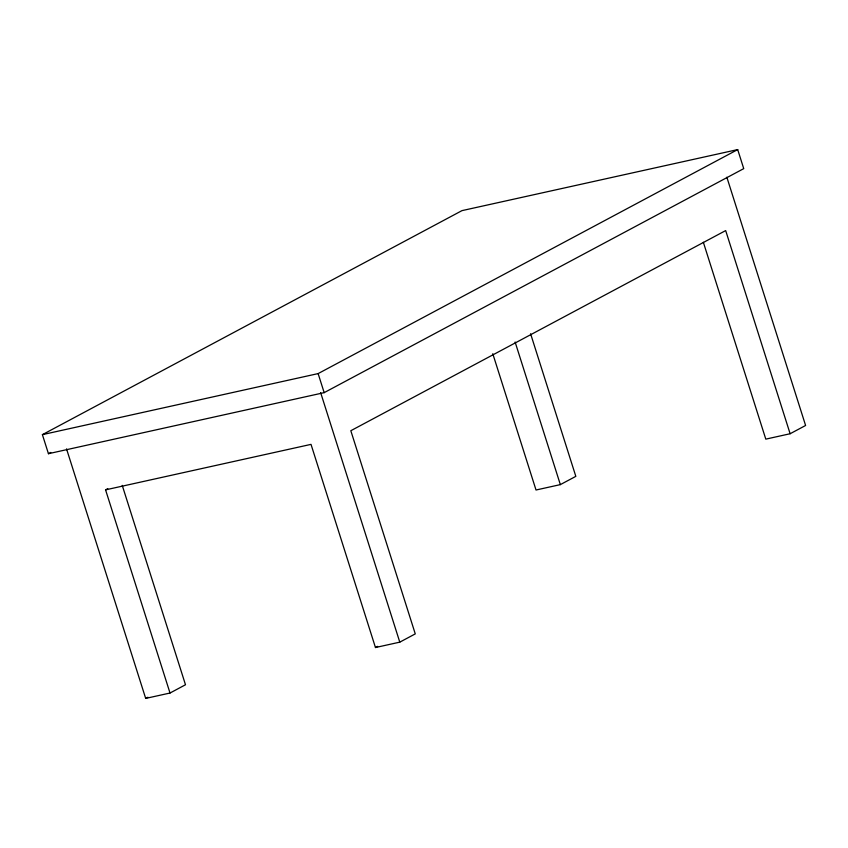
<?xml version="1.0" encoding="UTF-8"?>
<svg xmlns="http://www.w3.org/2000/svg" width="848" height="848" viewBox="0 0 848 848"><rect width="100%" height="100%" fill="white"/><g stroke="black" fill="none" stroke-linecap="round" stroke-linejoin="round"><path stroke-width="1.27" d="M42.4 434.653L461.969 210.633L737.696 149.587L743.738 168.635L324.169 392.645L48.442 453.701L42.4 434.653L318.127 373.597L737.696 149.587M48.442 453.701L50.785 452.45M66.536 448.889L145.686 698.413L170.013 693.028L105.565 489.858L107.781 488.681M145.686 698.413L147.902 697.236M170.013 693.028L185.489 684.76L122.239 485.385M492.783 353.722L536.021 490.006L560.348 484.621L575.824 476.353L530.594 333.762M105.565 489.858L311.015 444.373L375.463 647.533L377.667 646.356M375.463 647.533L399.79 642.148L415.266 633.891L350.818 430.72L725.676 230.582L790.124 433.741L765.797 439.137L703.352 242.274M790.124 433.741L805.6 425.484L726.842 177.221M515.118 342.03L560.348 484.621M318.127 373.597L324.169 392.645M320.639 392.624L399.79 642.148"/></g></svg>
